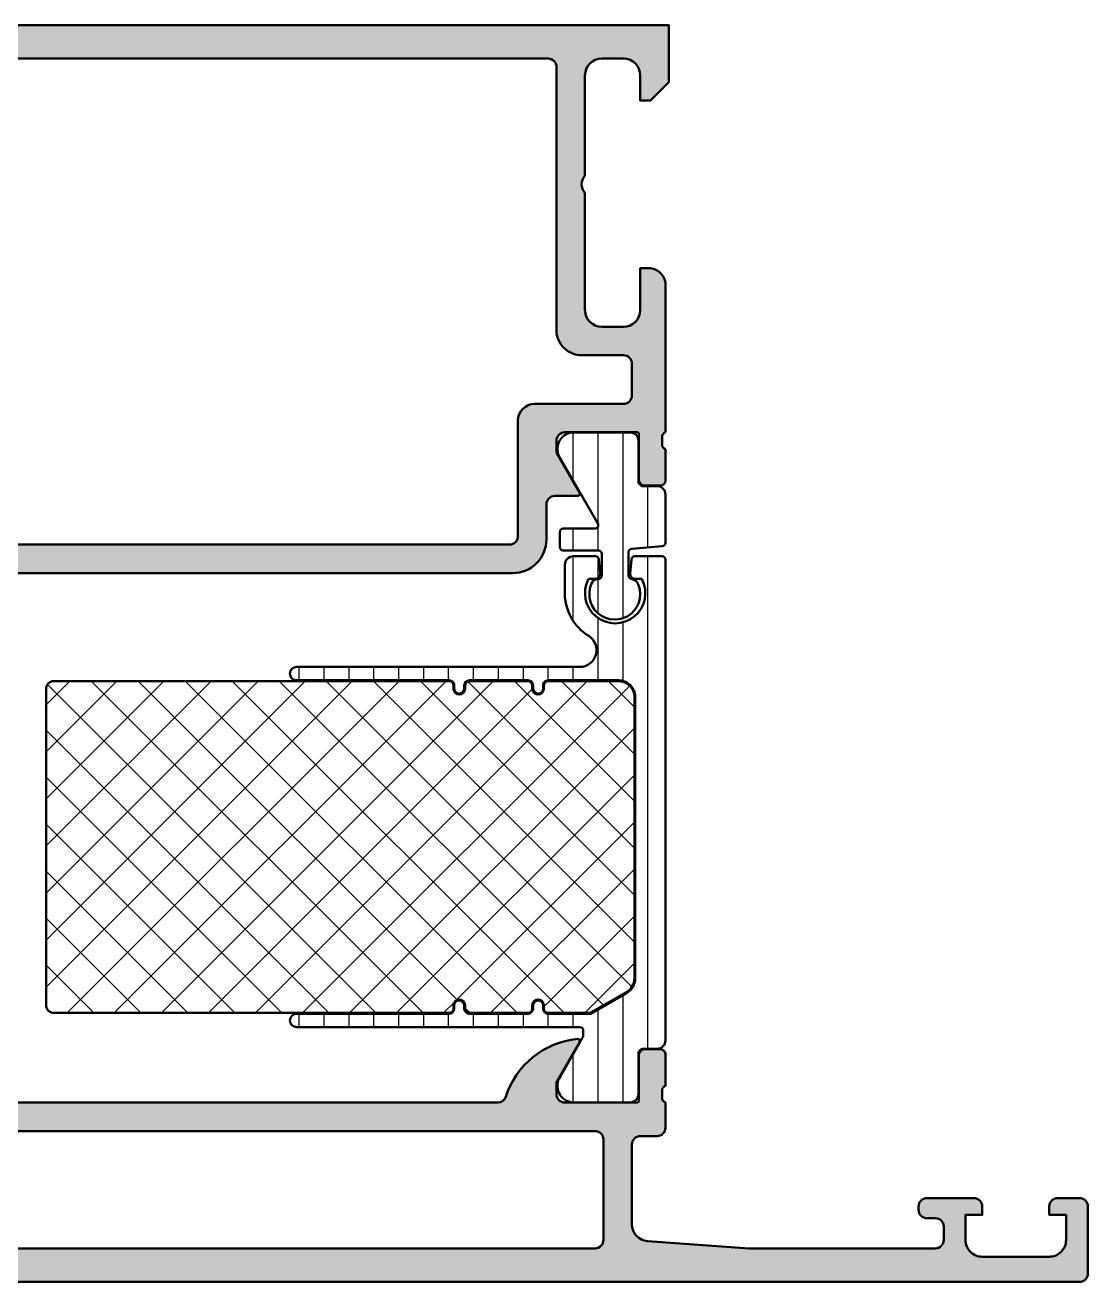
# Model space of a CAD drawing. Extents: x -20 to 105, y 0 to 75.
# Drawn here: x 41.6 to 105, y 0 to 75 of the extents above; entities that cross this region are included whole.
import ezdxf

# ---------------------------------------------------------------- set-up
doc = ezdxf.new("R2010")
doc.units = 0
for name, color, linetype, lineweight in [('0S-Alu contour', 7, 'Continuous', 50), ('0S-Alu hatch', 252, 'Continuous', 25), ('0S-Plastic contour', 254, 'Continuous', 50), ('0S-Plastic hatch', 253, 'Continuous', 25), ('0S-PT contour', 91, 'Continuous', 50), ('0S-PT hatch', 103, 'Continuous', 25)]:
    doc.layers.add(name, color=color, linetype=linetype, lineweight=lineweight)
pattern_1 = [(90, (0, 0), (-1.4859, 0), [])]

# ---------------------------------------------------------------- blocks, each defined once
blk = doc.blocks.new('398590__E08FA17A_EB27_4737_A554_CD0F3A597307_')
at = {"layer": '0S-Alu hatch'}
h = blk.add_hatch(color=256, dxfattribs=at)
edge = h.paths.add_edge_path()
edge.add_arc((-19.50001526125166, 74.50001525669363), 0.4999847435391914, 89.99825125873622, 180.0069943259561)
edge.add_line((-20.00000000106545, 74.49995422154775), (-20.00000000106546, 70.50000000001017))
edge.add_arc((-19.49996948348713, 70.50003051757793), 0.500030518509589, 180.0034968421549, 269.9965031559837)
edge.add_line((-19.50000000107046, 69.9999999999996), (-18.19999694931265, 69.99999999999949))
edge.add_arc((-18.19996642986713, 70.49996948335254), 0.4999694842845453, 269.996502515699, 360.0069945406403)
edge.add_line((-17.6999969493081, 70.50003051850902), (-17.69999694930764, 71.00000000000028))
edge.add_line((-17.69999694930764, 71.00000000000028), (-18.69999694930764, 70.99999999999994))
edge.add_line((-18.69999694930764, 70.99999999999994), (-18.69999694930764, 72.49999999999972))
edge.add_ellipse((-17.69993187421023, 72.4999349249023), major_axis=(-1.000065077214663, 0), ratio=1, start_angle=270.0037282858357, end_angle=359.99627171418564, ccw=False)
edge.add_line((-17.6999969493081, 73.49999999999972), (-13.6999969493081, 73.49999999999994))
edge.add_ellipse((-13.70001368720577, 72.49998326210182), major_axis=(-1.000016738038197, 0), ratio=1, start_angle=180.0009589945736, end_angle=269.9990410051572, ccw=False)
edge.add_line((-12.69999694930765, 72.49999999999478), (-12.69999694930765, 70.99999999999983))
edge.add_line((-12.69999694930765, 70.99999999999983), (-13.69999694930764, 70.99999999999983))
edge.add_line((-13.69999694930764, 70.99999999999983), (-13.69999694930764, 70.49999999999972))
edge.add_arc((-13.19998621935204, 70.5000107299551), 0.5000107300707344, 180.0012295357285, 269.9987704640449)
edge.add_line((-13.19999694930764, 69.9999999999995), (-11.89999389755029, 69.99999999999983))
edge.add_arc((-11.89998357743935, 70.49998967988935), 0.4999896799960234, 269.9988173779896, 360.0011826222799)
edge.add_line((-11.39999389754984, 70.49999999999994), (-11.3999938975496, 72.49999999999994))
edge.add_ellipse((-10.89998573559215, 72.4999918380426), major_axis=(-0.5000081620240695, 0), ratio=1, start_angle=270.00093527614877, end_angle=359.99906472380104, ccw=False)
edge.add_line((-10.89999389754949, 73.00000000000006), (-5.499984742281625, 72.99999999999972))
edge.add_ellipse((-5.499969482555565, 72.50003051501766), major_axis=(-0.4999694852149334, 0), ratio=1, start_angle=179.993005459464, end_angle=270.00174874252485, ccw=False)
edge.add_line((-5.000000001066148, 72.49996947986196), (-5.000000001065458, 65.69967314111994))
edge.add_arc((-4.499991839107892, 65.69968130307728), 0.5000081620241832, 180.0009352761989, 269.9990647238382)
edge.add_line((-4.500000001065345, 65.19967314111972), (-2.000000001065458, 65.1996883999089))
edge.add_line((-2.000000001065458, 65.1996883999089), (-2.000000001065686, 58.50017020381478))
edge.add_ellipse((-2.525024220936886, 58.00016275935326), major_axis=(-0.7250226727270667, 0), ratio=1, start_angle=136.3989482371471, end_angle=223.6019249855712, ccw=False)
edge.add_line((-1.999992380707436, 57.50016331663999), (-2.000000001088963, 50.69998678688762))
edge.add_ellipse((-2.078836447632017, 50.43246619489451), major_axis=(-0.2788950563274239, 0), ratio=1, start_angle=178.8354106259013, end_angle=253.58012358050502, ccw=False)
edge.add_line((-1.799999001088978, 50.42679778689613), (-1.799999001089005, 49.97320378689611))
edge.add_ellipse((-2.078867096732172, 49.96754312741902), major_axis=(-0.2789255417371489, 0), ratio=1, start_angle=106.42459455535769, end_angle=181.1628700728925, ccw=False)
edge.add_line((-2.000000001088992, 49.69999978689609), (-2.000000001088992, 47.81998878688765))
edge.add_arc((-1.70000000108898, 47.81998878688763), 0.3000000000000114, 180, 269.9999999999919)
edge.add_line((-1.700000001089023, 47.51998878688762), (-0.7200256820461988, 47.51998878688762))
edge.add_arc((-0.7200256820461988, 47.81998878688762), 0.2999999999999936, 270, 360)
edge.add_line((-0.4200256820462052, 47.81998878688762), (-0.4200256820462159, 50.57998678688759))
edge.add_ellipse((-0.3000217773123875, 50.57998516947876), major_axis=(-0.120003904744728, 0), ratio=1, start_angle=270.0018642877281, end_angle=359.99922776940633, ccw=False)
edge.add_line((-0.3000256819945264, 50.69998907415996), (3.99999999893464, 50.70000762939418))
edge.add_ellipse((4.000010319045406, 50.20001794950517), major_axis=(-0.4999896799955118, 0), ratio=1, start_angle=179.9988173777202, end_angle=270.0011826219914, ccw=False)
edge.add_line((4.499999998934413, 50.20000762939456), (4.499999998934413, 49.49999542236383))
edge.add_line((4.499999998934413, 49.49999542236383), (3.11175537002795, 47.09548492431594))
edge.add_arc((3.238705965573572, 47.0387945377989), 0.1390332824644475, 155.9366245845963, 266.6097434881473)
edge.add_line((3.230484007723603, 46.90000457763624), (4.599999998933981, 46.9000045776367))
edge.add_ellipse((4.599999998934379, 46.40000457763631), major_axis=(-0.5000000000003979, 0), ratio=1, start_angle=180, end_angle=270.0000000000456, ccw=False)
edge.add_line((5.099999998934777, 46.40000457763631), (5.099999998934208, 44.30290475058342))
edge.add_arc((7.099999998934009, 44.30290475058355), 1.999999999999801, 180, 270.000000000009)
edge.add_line((7.099999998934322, 42.30290475058375), (70.7000030506914, 42.30290475058398))
edge.add_arc((70.70000305069209, 44.30290475058376), 1.999999999999765, 269.9999999999804, 360)
edge.add_line((72.70000305069186, 44.30290475058376), (72.70000305069198, 46.40000457763716))
edge.add_ellipse((73.20000305069179, 46.40000457763688), major_axis=(-0.4999999999998153, 0), ratio=1, start_angle=269.99999999999187, end_angle=360, ccw=False)
edge.add_line((73.20000305069186, 46.9000045776367), (74.5695343006928, 46.90000457763647))
edge.add_arc((74.5612975315046, 47.0388035337413), 0.1390431392857905, 273.3961299496473, 384.0575019781036)
edge.add_line((74.68826293838742, 47.09548492431639), (73.30001830948162, 49.4999954223635))
edge.add_line((73.30001830948162, 49.4999954223635), (73.3000183094814, 50.20000762940487))
edge.add_ellipse((73.80000305278746, 50.20002288958064), major_axis=(-0.4999847435389382, 0), ratio=1, start_angle=-90.00699432653408, end_angle=0.0017487408159126971, ccw=False)
edge.add_line((73.80006408793838, 50.70000762939418), (78.10003101896798, 50.69998678682028))
edge.add_ellipse((78.10002711433445, 50.57998516953539), major_axis=(-0.1200016173484096, 0), ratio=1, start_angle=180.0007722187945, end_angle=269.99813569994456, ccw=False)
edge.add_line((78.22002873167196, 50.57998678688847), (78.22002873167193, 47.81998878688761))
edge.add_arc((78.52002873167193, 47.81998878688762), 0.2999999999999932, 180, 270)
edge.add_line((78.52002873167193, 47.51998878688763), (79.50000305071475, 47.51998878688762))
edge.add_arc((79.50000305071472, 47.81998878688763), 0.3000000000000043, 270.0000000000054, 360)
edge.add_line((79.80000305071474, 47.81998878688763), (79.80000305071472, 49.69999978689609))
edge.add_ellipse((79.87887014635791, 49.96754312741904), major_axis=(-0.2789255417371639, 0), ratio=1, start_angle=-1.1628700728890067, end_angle=73.57540544464138, ccw=False)
edge.add_line((79.60000205071474, 49.97320378689611), (79.6000020507147, 50.42679778689613))
edge.add_ellipse((79.87883949722595, 50.43246619489386), major_axis=(-0.2788950562956273, 0), ratio=1, start_angle=-73.58012358050132, end_angle=1.1645893740972042, ccw=False)
edge.add_line((79.80000305069188, 50.69998678685646), (79.8000030506928, 59.50001525878866))
edge.add_arc((78.80000305057594, 59.50001525878845), 1.000000000116856, 0, 90.0008742648268)
edge.add_line((78.79998779177618, 60.50001525878889), (78.30000305069233, 60.50001525878844))
edge.add_line((78.30000305069233, 60.50001525878844), (78.30000305069233, 58.00001525878911))
edge.add_ellipse((77.29991565321897, 58.00010265625184), major_axis=(-1.000087401292189, 0), ratio=1, start_angle=90.0050138983188, end_angle=179.994992931788, ccw=False)
edge.add_line((77.30000316990127, 57.0000152587889), (75.99995434177674, 57.00001525878923))
edge.add_ellipse((76.00001313950527, 58.00007405651787), major_axis=(-1.000058799457126, 0), ratio=1, start_angle=0.0033686639744132663, end_angle=89.99663133638398, ccw=False)
edge.add_line((74.99995434177661, 58.00001525878685), (74.99995434177686, 65.0000152604502))
edge.add_ellipse((75.52492478252559, 65.49998366327699), major_axis=(-0.7249568038753024, 0), ratio=1, start_angle=-43.607853787457486, end_angle=43.60262178277708, ccw=False)
edge.add_line((74.9999999989343, 66.00000000206676), (74.99999999893453, 71.99999999999972))
edge.add_ellipse((76.00005492634745, 71.99994507258668), major_axis=(-1.000054928921345, 0), ratio=1, start_angle=270.003146936051, end_angle=359.9968530639975, ccw=False)
edge.add_line((75.9999999989351, 72.9999999999996), (77.30000305069257, 72.99999999999994))
edge.add_ellipse((77.29997722268484, 71.99997417199245), major_axis=(-1.000025828341028, 0), ratio=1, start_angle=180.0014797973691, end_angle=269.99852020238484, ccw=False)
edge.add_line((78.30000305069233, 71.99999999999588), (78.30000305069233, 70.49999999999972))
edge.add_line((78.30000305069233, 70.49999999999972), (78.89999389541867, 70.50000000000006))
edge.add_line((78.89999389541867, 70.50000000000006), (79.9999999989343, 71.60000610351534))
edge.add_line((79.9999999989343, 71.60000610351534), (79.99999999893475, 75.00000000000006))
edge.add_line((79.99999999893475, 75.00000000000006), (-19.5000000010709, 74.99999999999994))
edge = h.paths.add_edge_path()
edge.add_ellipse((-2.799996948841638, 72.5000030512919), major_axis=(-0.4999847419092231, 0), ratio=1, start_angle=-89.99825141757049, end_angle=0.0017485271769146493, ccw=False)
edge.add_line((-2.800012207636299, 72.99998779296828), (72.79995434177215, 72.99998779296862))
edge.add_ellipse((72.79998486121843, 72.50001830961645), major_axis=(-0.4999694842836674, 0), ratio=1, start_angle=179.9930054594119, end_angle=270.00349748438896, ccw=False)
edge.add_line((73.29995434177658, 72.49995727446031), (73.29995434177658, 56.80001068115178))
edge.add_arc((74.79995434177641, 56.80001068115178), 1.49999999999983, 180, 270.0000000000021)
edge.add_line((74.79995434177647, 55.30001068115194), (77.30000305069211, 55.30001068115206))
edge.add_ellipse((77.30000305069231, 54.80001068115225), major_axis=(-0.4999999999998082, 0), ratio=1, start_angle=180, end_angle=270.0000000000228, ccw=False)
edge.add_line((77.80000305069211, 54.80001068115228), (77.80000305069234, 52.90001068115222))
edge.add_ellipse((77.30000305069277, 52.90001068115222), major_axis=(-0.4999999999995737, 0), ratio=1, start_angle=89.99999999996419, end_angle=180, ccw=False)
edge.add_line((77.30000305069245, 52.40001068115265), (72.00001830948474, 52.40001068115231))
edge.add_arc((72.00001830948472, 51.40001068115239), 0.9999999999999147, 89.99999999999837, 179.9998349564778)
edge.add_line((71.00001830948895, 51.40001356172541), (71.00000305069182, 44.50287423300467))
edge.add_ellipse((70.49999231961976, 44.50291548324213), major_axis=(-0.5000107327735943, 0), ratio=1, start_angle=90.00122966388119, end_angle=179.9952731724382, ccw=False)
edge.add_line((70.50000305069182, 44.00290475058369), (7.299999998934481, 44.00290475058347))
edge.add_ellipse((7.300010730007471, 44.50291548324307), major_axis=(-0.5000107327747607, 0), ratio=1, start_angle=0.004726827407694145, end_angle=89.99877033601138, ccw=False)
edge.add_line((6.799999998934254, 44.50287423300659), (6.799984740153718, 51.4000106811509))
edge.add_arc((5.799986787309535, 51.40001272830812), 0.999997952846278, 359.9998827062908, 450.0001172940648)
edge.add_line((5.799984740146101, 52.40001068115231), (0.2000032597308206, 52.40001068115208))
edge.add_ellipse((0.2000032597305363, 52.90001068115237), major_axis=(-0.5000000000002843, 0), ratio=1, start_angle=0, end_angle=90.00000000003263, ccw=False)
edge.add_line((-0.2999967402697479, 52.9000106811522), (-0.2999967402698615, 54.20015538529475))
edge.add_line((-0.2999967402698615, 54.20015538529475), (0.5000076192927878, 55.00015974485751))
edge.add_line((0.5000076192927878, 55.00015974485751), (0.5000076192926742, 61.00016574321995))
edge.add_line((0.5000076192926742, 61.00016574321995), (-0.2999967402699752, 61.80017010278248))
edge.add_line((-0.2999967402699752, 61.80017010278248), (-0.2999818995431128, 65.89967640191001))
edge.add_arc((-1.29997005511278, 65.89967277858001), 0.9999881555762318, 0.0002076039762187, 90.00066666754309)
edge.add_line((-1.299981690518606, 66.89966093408854), (-2.799981690517924, 66.89966093408867))
edge.add_ellipse((-2.799992010628656, 67.39965061408492), major_axis=(-0.499989680102754, 0), ratio=1, start_angle=-0.0011826219716795094, end_angle=90.00118262198731, ccw=False)
edge.add_line((-3.299981690624903, 67.39966093419531), (-3.299981690518038, 72.4999877929794))
at = {"layer": '0S-Alu contour', "color": 7}
for points in [[(78.30000305069233, 71.99999999999588), (78.30000305069233, 70.49999999999972), (78.89999389541867, 70.50000000000006), (79.9999999989343, 71.60000610351534), (79.99999999893475, 75.00000000000006), (-19.5000000010709, 74.99999999999994)], [(-2.800012207636299, 72.99998779296828), (72.79995434177215, 72.99998779296862)], [(75.9999999989351, 72.9999999999996), (77.30000305069257, 72.99999999999994)], [(73.29995434177658, 72.49995727446031), (73.29995434177658, 56.80001068115178)], [(74.9999999989343, 66.00000000206676), (74.99999999893453, 71.99999999999972)], [(74.99995434177661, 58.00001525878685), (74.99995434177686, 65.0000152604502)], [(78.79998779177618, 60.50001525878889), (78.30000305069233, 60.50001525878844), (78.30000305069233, 58.00001525878911)], [(79.80000305069188, 50.69998678685646), (79.8000030506928, 59.50001525878866)], [(77.30000316990127, 57.0000152587889), (75.99995434177674, 57.00001525878923)], [(74.79995434177647, 55.30001068115194), (77.30000305069211, 55.30001068115206)], [(77.80000305069211, 54.80001068115228), (77.80000305069234, 52.90001068115222)], [(77.30000305069245, 52.40001068115265), (72.00001830948474, 52.40001068115231)], [(71.00001830948895, 51.40001356172541), (71.00000305069182, 44.50287423300467)], [(73.80006408793838, 50.70000762939418), (78.10003101896798, 50.69998678682028)], [(78.22002873167196, 50.57998678688847), (78.22002873167193, 47.81998878688761)], [(79.60000205071474, 49.97320378689611), (79.6000020507147, 50.42679778689613)], [(74.68826293838742, 47.09548492431639), (73.30001830948162, 49.4999954223635), (73.3000183094814, 50.20000762940487)], [(79.80000305071474, 47.81998878688763), (79.80000305071472, 49.69999978689609)], [(78.52002873167193, 47.51998878688763), (79.50000305071475, 47.51998878688762)], [(73.20000305069186, 46.9000045776367), (74.5695343006928, 46.90000457763647)], [(72.70000305069186, 44.30290475058376), (72.70000305069198, 46.40000457763716)], [(70.50000305069182, 44.00290475058369), (7.299999998934481, 44.00290475058347)], [(7.099999998934322, 42.30290475058375), (70.7000030506914, 42.30290475058398)]]:
    blk.add_lwpolyline(points, dxfattribs=at)
at = {"layer": '0S-Alu contour', "color": 7, "extrusion": (0, 0, -1)}
for centre, radius, start, end in [((-72.79998486121843, 72.50001830961645), 0.4999694842836674, 89.99650251561106, 180.0069945405882), ((-76.00005492634745, 71.99994507258668), 1.000054928921345, 0.0031469360025308, 89.996853063949), ((-77.29997722268484, 71.99997417199245), 1.000025828341028, 90.00147979761515, 179.9985202026309), ((-75.52492478252559, 65.49998366327699), 0.7249568038753024, 316.3973782172229, 43.60785378745752), ((-76.00001313950527, 58.00007405651787), 1.000058799457126, 270.003368663616, 359.9966313360256), ((-77.29991565321897, 58.00010265625184), 1.000087401292189, 180.0050070682121, 269.9949861016812), ((-77.30000305069231, 54.80001068115225), 0.4999999999998082, 89.9999999999772, 180), ((-77.30000305069277, 52.90001068115222), 0.4999999999995737, 180, 270.0000000000358), ((-73.80000305278746, 50.20002288958064), 0.4999847435389382, 359.9982512591841, 90.00699432653413), ((-78.10002711433445, 50.57998516953539), 0.1200016173484096, 90.00186430005542, 179.9992277812055), ((-79.87883949722595, 50.43246619489386), 0.2788950562956273, 358.8354106259028, 73.58012358050127), ((-79.87887014635791, 49.96754312741904), 0.2789255417371639, 286.4245945553586, 1.162870072889045), ((-73.20000305069179, 46.40000457763688), 0.4999999999998153, 0, 90.00000000000813), ((-70.49999231961976, 44.50291548324213), 0.5000107327735943, 180.0047268275618, 269.9987703361188)]:
    blk.add_arc(centre, radius, start, end, dxfattribs=at)
at = {"layer": '0S-Alu contour', "color": 7}
for centre, radius, start, end in [((78.80000305057594, 59.50001525878845), 1.000000000116856, 0, 90.0008742648268), ((74.79995434177641, 56.80001068115178), 1.49999999999983, 180, 270.0000000000021), ((72.00001830948472, 51.40001068115239), 0.9999999999999147, 89.99999999999837, 179.9998349564778), ((78.52002873167193, 47.81998878688762), 0.2999999999999932, 180, 270), ((79.50000305071472, 47.81998878688763), 0.3000000000000043, 270.0000000000054, 0), ((74.5612975315046, 47.0388035337413), 0.1390431392857905, 273.3961299496473, 24.05750197810355), ((70.70000305069209, 44.30290475058376), 1.999999999999765, 269.9999999999804, 0)]:
    blk.add_arc(centre, radius, start, end, dxfattribs=at)
blk = doc.blocks.new('284687__9B18FA33_4648_499A_988A_AECE65CB3B55___9B7F3A89_FD53_4711_BC1B_ECF277302036_')
at = {"layer": '0S-Plastic hatch'}
h = blk.add_hatch(dxfattribs=at)
h.set_pattern_fill('ANSI31', color=256, scale=0.4680000000000001, angle=45, style=0)
h.set_pattern_definition(pattern_1)
edge = h.paths.add_edge_path()
edge.add_line((79.80000610247414, 46.99000289568645), (79.80000610247414, 44.1074972499345))
edge.add_ellipse((79.59960209122613, 44.10788902367875), major_axis=(-0.2004043941907454, 0), ratio=1, start_angle=90.11637972491332, end_angle=179.8879914961055, ccw=False)
edge.add_line((79.60000915423196, 43.90748504290324), (77.80000610247414, 43.74998382220012))
edge.add_arc((77.80041035991982, 43.54958264677072), 0.2004015831713134, 90.11557923254156, 179.8887919884801)
edge.add_line((77.60000915423194, 43.54997161516886), (77.60000915423196, 42.14997581133586))
edge.add_arc((77.8004131444276, 42.15036757941031), 0.2004043731273281, 180.1120068946615, 269.8858075365129)
edge.add_line((77.80001373186867, 41.94996360430461), (78.0807724707513, 41.82639386829053))
edge.add_ellipse((76.7784116491861, 41.0439904660163), major_axis=(-1.519308656408655, 0), ratio=1, start_angle=-33.26853219022968, end_angle=210.9956707675671, ccw=False)
edge.add_line((75.5081043604149, 41.87742803748347), (75.80000610247414, 41.94996360430461))
edge.add_arc((75.79960951063875, 42.15036475879438), 0.2004015469149797, 270.1133876137157, 359.8887979551078)
edge.add_line((76.00001068011086, 42.14997581133586), (76.00001068011086, 43.44999602923137))
edge.add_arc((75.79964851543329, 43.44961552555843), 0.2003625259806087, 0.108809107625659, 89.89556244691268)
edge.add_line((75.80001373186867, 43.64997771868448), (73.70001525774757, 43.64997771868449))
edge.add_ellipse((73.70041184958295, 43.85037887317423), major_axis=(-0.2004015469149486, 0), ratio=1, start_angle=0.1112020448888984, end_angle=89.88661238628828, ccw=False)
edge.add_line((73.50001068011086, 43.84998992571573), (73.50001068011086, 44.74998382220012))
edge.add_ellipse((73.70043280370525, 44.74957392141861), major_axis=(-0.2004225427558907, 0), ratio=1, start_angle=270.1193660059609, end_angle=359.88281956286204, ccw=False)
edge.add_line((73.70001525774758, 44.94999602923137), (75.5875804006298, 44.94999602923137))
edge.add_arc((75.5875804006298, 45.14999602923137), 0.2000000000000011, 270, 389.8798401838295)
edge.add_line((75.7609948187814, 45.24963256659163), (73.51452460437469, 49.15954689568645))
edge.add_ellipse((74.35577725336603, 49.7001818209636), major_axis=(-0.9999960709244738, 0), ratio=1, start_angle=-81.8183919481001, end_angle=32.727016099840796, ccw=False)
edge.add_line((74.21346660437467, 50.68999989568645), (77.69000810247442, 50.69000000127232))
edge.add_ellipse((77.69001074209952, 50.19000402383372), major_axis=(-0.4999959774455691, 0), ratio=1, start_angle=179.9996975182268, end_angle=270.0003024811883, ccw=False)
edge.add_line((78.19000671953812, 50.19000138420351), (78.18967477488022, 47.79004449509949))
edge.add_arc((78.48967477201066, 47.79000300127231), 0.2999999999999989, 179.9920752627072, 269.9999925343822)
edge.add_line((78.48967473292078, 47.49000300127231), (79.30000616762395, 47.49000289568644))
edge.add_ellipse((79.30000610247416, 46.99000289568647), major_axis=(-0.499999999999983, 0), ratio=1, start_angle=180, end_angle=269.99999253438386, ccw=False)
at = {"layer": '0S-Plastic contour', "color": 7}
for points in [[(74.21346660437467, 50.68999989568645), (77.69000810247442, 50.69000000127232)], [(78.19000671953812, 50.19000138420351), (78.18967477488022, 47.79004449509949)], [(75.7609948187814, 45.24963256659163), (73.51452460437469, 49.15954689568645)], [(78.48967473292078, 47.49000300127231), (79.30000616762395, 47.49000289568644)], [(79.80000610247414, 46.99000289568645), (79.80000610247414, 44.1074972499345)], [(73.50001068011086, 43.84998992571573), (73.50001068011086, 44.74998382220012)], [(73.70001525774758, 44.94999602923137), (75.5875804006298, 44.94999602923137)], [(75.80001373186867, 43.64997771868448), (73.70001525774757, 43.64997771868449)], [(77.60000915423194, 43.54997161516886), (77.60000915423196, 42.14997581133586)], [(79.60000915423196, 43.90748504290324), (77.80000610247414, 43.74998382220012)], [(76.00001068011086, 42.14997581133586), (76.00001068011086, 43.44999602923137)], [(75.5081043604149, 41.87742803748347), (75.80000610247414, 41.94996360430461)], [(77.80001373186867, 41.94996360430461), (78.0807724707513, 41.82639386829053)]]:
    blk.add_lwpolyline(points, dxfattribs=at)
at = {"layer": '0S-Plastic contour', "color": 7, "extrusion": (0, 0, -1)}
for centre, radius, start, end in [((-74.35577725336603, 49.7001818209636), 0.9999960709244738, 327.2729839001592, 81.81839194810016), ((-77.69001074209952, 50.19000402383372), 0.4999959774455691, 89.99969751881169, 180.0003024817733), ((-79.30000610247416, 46.99000289568647), 0.499999999999983, 90.00000746561616, 180), ((-73.70043280370525, 44.74957392141861), 0.2004225427558907, 0.1171804371379405, 89.88063399403912), ((-73.70041184958295, 43.85037887317423), 0.2004015469149486, 270.1133876137118, 359.8887979551111), ((-79.59960209122613, 44.10788902367875), 0.2004043941907454, 180.1120085038947, 269.8836202750867), ((-76.7784116491861, 41.0439904660163), 1.519308656408655, 149.0043292324329, 33.26853219022977)]:
    blk.add_arc(centre, radius, start, end, dxfattribs=at)
at = {"layer": '0S-Plastic contour', "color": 7}
for centre, radius, start, end in [((78.48967477201066, 47.79000300127231), 0.2999999999999989, 179.9920752627072, 269.9999925343822), ((75.5875804006298, 45.14999602923137), 0.2000000000000011, 270, 29.87984018382946), ((75.79964851543329, 43.44961552555843), 0.2003625259806087, 0.108809107625659, 89.89556244691268), ((77.80041035991982, 43.54958264677072), 0.2004015831713134, 90.11557923254156, 179.8887919884801), ((75.79960951063875, 42.15036475879438), 0.2004015469149797, 270.1133876137157, 359.8887979551078), ((77.8004131444276, 42.15036757941031), 0.2004043731273281, 180.1120068946615, 269.8858075365129)]:
    blk.add_arc(centre, radius, start, end, dxfattribs=at)
blk = doc.blocks.new('284687__8BF110FD_8080_49D5_A51E_AEBF9CF5F33C___E4F3A5A4_AE94_4CBE_8E2A_9A53B1AFF77E_')
at = {"layer": '0S-Plastic hatch'}
h = blk.add_hatch(dxfattribs=at)
h.set_pattern_fill('ANSI31', color=256, scale=0.4680000000000001, angle=45, style=0)
h.set_pattern_definition(pattern_1)
edge = h.paths.add_edge_path()
edge.add_line((79.80000305071475, 43.09995569775606), (79.80000305071475, 14.40999405511232))
edge.add_ellipse((79.30000610247453, 14.40999405511234), major_axis=(-0.4999969482402235, 0), ratio=1, start_angle=90.00000746561938, end_angle=180, ccw=False)
edge.add_line((79.30000616762395, 13.90999710687212), (78.48967473292078, 13.90999700128626))
edge.add_arc((78.48967477201066, 13.60999700128626), 0.2999999999999987, 90.00000746561778, 180.0079247372927)
edge.add_line((78.18967477488022, 13.60995550745896), (78.19000671953812, 11.20999861834995))
edge.add_ellipse((77.6900107420995, 11.20999597872485), major_axis=(-0.4999959774455833, 0), ratio=1, start_angle=89.99969751881332, end_angle=180.0003024817733, ccw=False)
edge.add_line((77.69000810247442, 10.71000000128624), (74.21346660437467, 10.71000010687211))
edge.add_ellipse((74.35577725336604, 11.69981818159497), major_axis=(-0.9999960709244851, 0), ratio=1, start_angle=-32.7270160998404, end_angle=81.81839194809942, ccw=False)
edge.add_line((73.51452460437469, 12.24045310687213), (74.83353299257652, 14.53614782125258))
edge.add_arc((74.39999694719754, 14.78523916465321), 0.4999999999999901, 330.1201598161731, 360)
edge.add_line((74.89999694719752, 14.78523916465321), (74.89999694719752, 14.99996490627489))
edge.add_arc((74.69999694719752, 14.99996490627491), 0.2000000000000082, 0, 89.99999999999594)
edge.add_line((74.69999694719753, 15.19996490627492), (57.79999389543981, 15.19996490627495))
edge.add_ellipse((57.79999389543981, 15.59995880275931), major_axis=(-0.3999938964843608, 0), ratio=1, start_angle=-90.00000000000102, end_angle=89.99999999999898, ccw=False)
edge.add_line((57.79999389543981, 15.99995269924367), (66.90001220598676, 15.99995241138312))
edge.add_arc((66.90001220598663, 16.29995241138309), 0.299999999999967, 270.0000000000244, 360)
edge.add_line((67.2000122059866, 16.29995241138309), (67.2000122059866, 16.49995241138308))
edge.add_ellipse((67.50000762834988, 16.49995241138296), major_axis=(-0.2999954223632812, 0), ratio=1, start_angle=180, end_angle=360, ccw=False)
edge.add_line((67.80000305071316, 16.49995241138296), (67.80000305071316, 16.29995241138317))
edge.add_arc((68.10000305071334, 16.29995241138311), 0.3000000000001814, 180, 269.9999999999891)
edge.add_line((68.10000305071328, 15.99995241138293), (71.60001220598674, 15.99995269924378))
edge.add_arc((71.6000122059866, 16.29995269924371), 0.2999999999999257, 270.0000000000271, 360)
edge.add_line((71.90001220598651, 16.29995269924371), (71.90001220598651, 16.49995269924371))
edge.add_ellipse((72.20000762834981, 16.49995269924359), major_axis=(-0.2999954223632812, 0), ratio=1, start_angle=180, end_angle=360, ccw=False)
edge.add_line((72.50000305071309, 16.49995269924359), (72.50000305071309, 16.29995269924379))
edge.add_arc((72.80000305071327, 16.29995269924374), 0.3000000000001828, 180, 269.9999999999891)
edge.add_line((72.80000305071322, 15.99995269924356), (75.32622070208033, 15.99995269924366))
edge.add_line((75.32622070208033, 15.99995269924366), (77.49992370500992, 17.25468444683833))
edge.add_arc((76.99991742929134, 18.12079276037376), 1.000074940458543, 299.9979363638922, 359.9988858898354)
edge.add_line((77.99999236956081, 18.12077331402596), (78.00000497961578, 34.89997603217459))
edge.add_arc((77.00000497961639, 34.89997711330631), 0.9999999999999788, 359.9999380557947, 449.9999999999959)
edge.add_line((77.00000497961646, 35.89997711330628), (72.80000305071323, 35.89997711330605))
edge.add_arc((72.80000305071316, 35.59997711330604), 0.3000000000000141, 89.99999999998644, 180)
edge.add_line((72.50000305071315, 35.59997711330604), (72.50000305071315, 35.39997711330618))
edge.add_ellipse((72.20000762834987, 35.39997711330617), major_axis=(-0.2999954223632812, 0), ratio=1, start_angle=0, end_angle=180, ccw=False)
edge.add_line((71.90001220598658, 35.39997711330617), (71.90001220598658, 35.59997711330619))
edge.add_arc((71.60001220598657, 35.5999771133062), 0.3000000000000034, 0, 90)
edge.add_line((71.60001220598657, 35.8999771133062), (68.10000305071321, 35.89997711330618))
edge.add_arc((68.10000305071321, 35.59997711330618), 0.3000000000000011, 90, 180)
edge.add_line((67.80000305071322, 35.59997711330618), (67.80000305071322, 35.39997682544554))
edge.add_ellipse((67.50000762834993, 35.39997682544554), major_axis=(-0.2999954223632812, 0), ratio=1, start_angle=0, end_angle=180, ccw=False)
edge.add_line((67.20001220598665, 35.39997682544554), (67.20001220598665, 35.5999771133062))
edge.add_arc((66.90001220598666, 35.59997711330618), 0.2999999999999992, 0, 90.00000000000273)
edge.add_line((66.90001220598664, 35.89997711330618), (57.79999389543981, 35.89997711330609))
edge.add_ellipse((57.79999389543981, 36.2999710097905), major_axis=(-0.3999938964844105, 0), ratio=1, start_angle=-90, end_angle=90, ccw=False)
edge.add_line((57.79999389543981, 36.69996490627492), (74.69281605277679, 36.69996490627492))
edge.add_arc((74.69281605277675, 37.69996490627489), 0.9999999999999628, 270.0000000000025, 418.21166935639)
edge.add_ellipse((76.79994680492356, 41.09996490529824), major_axis=(-3.000000000000242, 0), ratio=1, start_angle=-0.003997086741776457, end_angle=58.211669356386494, ccw=False)
edge.add_line((73.7999468122235, 41.10017419227045), (73.80000610247085, 42.79995269924358))
edge.add_ellipse((74.30000610247104, 42.79995269924355), major_axis=(-0.5000000000002132, 0), ratio=1, start_angle=269.99999999999676, end_angle=360, ccw=False)
edge.add_line((74.30000610247109, 43.29995269924376), (75.6260214739555, 43.2999526992437))
edge.add_ellipse((75.6260214739555, 43.09995269924377), major_axis=(-0.1999999999999247, 0), ratio=1, start_angle=185.0001565526432, end_angle=269.9999999999959, ccw=False)
edge.add_line((75.82526036594489, 43.11738439218555), (75.89886444045841, 42.27611244568772))
edge.add_ellipse((75.60000610247417, 42.24996490627506), major_axis=(-0.3000000000000673, 0), ratio=1, start_angle=89.99999999999733, end_angle=185.0001565526372, ccw=False)
edge.add_line((75.60000610247415, 41.94996490627499), (75.21328364018434, 41.94996490627492))
edge.add_arc((76.79994680492332, 41.09996490529824), 1.799999999999962, 151.8213572242008, 388.1786427757992)
edge.add_line((78.3866099696623, 41.94996490627492), (78.00000610247407, 41.94996490627503))
edge.add_ellipse((78.00000610247403, 42.24996490627507), major_axis=(-0.3000000000000398, 0), ratio=1, start_angle=-5.000156552640419, end_angle=90.00000000000807, ccw=False)
edge.add_line((77.7011477644898, 42.27611244568775), (77.77475183900329, 43.11738439218546))
edge.add_ellipse((77.97399073099287, 43.09995269924358), major_axis=(-0.20000000000014, 0), ratio=1, start_angle=270, end_angle=354.9998434473318, ccw=False)
edge.add_line((77.97399073099287, 43.29995269924372), (79.60000610247404, 43.29995269924372))
edge.add_ellipse((79.60000610247407, 43.09995575100302), major_axis=(-0.1999969482406953, 0), ratio=1, start_angle=180.0000152488849, end_angle=270.00000000000813, ccw=False)
at = {"layer": '0S-Plastic contour', "color": 7}
for points in [[(73.7999468122235, 41.10017419227045), (73.80000610247085, 42.79995269924358)], [(74.30000610247109, 43.29995269924376), (75.6260214739555, 43.2999526992437)], [(75.82526036594489, 43.11738439218555), (75.89886444045841, 42.27611244568772)], [(77.7011477644898, 42.27611244568775), (77.77475183900329, 43.11738439218546)], [(77.97399073099287, 43.29995269924372), (79.60000610247404, 43.29995269924372)], [(79.80000305071475, 43.09995569775606), (79.80000305071475, 14.40999405511232)], [(75.60000610247415, 41.94996490627499), (75.21328364018434, 41.94996490627492)], [(78.3866099696623, 41.94996490627492), (78.00000610247407, 41.94996490627503)], [(57.79999389543981, 36.69996490627492), (74.69281605277679, 36.69996490627492)], [(66.90001220598664, 35.89997711330618), (57.79999389543981, 35.89997711330609)], [(67.20001220598665, 35.39997682544554), (67.20001220598665, 35.5999771133062)], [(67.80000305071322, 35.59997711330618), (67.80000305071322, 35.39997682544554)], [(71.60001220598657, 35.8999771133062), (68.10000305071321, 35.89997711330618)], [(71.90001220598658, 35.39997711330617), (71.90001220598658, 35.59997711330619)], [(72.50000305071315, 35.59997711330604), (72.50000305071315, 35.39997711330618)], [(77.00000497961646, 35.89997711330628), (72.80000305071323, 35.89997711330605)], [(77.99999236956081, 18.12077331402596), (78.00000497961578, 34.89997603217459)], [(72.80000305071322, 15.99995269924356), (75.32622070208033, 15.99995269924366), (77.49992370500992, 17.25468444683833)], [(57.79999389543981, 15.99995269924367), (66.90001220598676, 15.99995241138312)], [(67.2000122059866, 16.29995241138309), (67.2000122059866, 16.49995241138308)], [(67.80000305071316, 16.49995241138296), (67.80000305071316, 16.29995241138317)], [(68.10000305071328, 15.99995241138293), (71.60001220598674, 15.99995269924378)], [(71.90001220598651, 16.29995269924371), (71.90001220598651, 16.49995269924371)], [(72.50000305071309, 16.49995269924359), (72.50000305071309, 16.29995269924379)], [(74.69999694719753, 15.19996490627492), (57.79999389543981, 15.19996490627495)], [(73.51452460437469, 12.24045310687213), (74.83353299257652, 14.53614782125258)], [(74.89999694719752, 14.78523916465321), (74.89999694719752, 14.99996490627489)], [(78.18967477488022, 13.60995550745896), (78.19000671953812, 11.20999861834995)], [(79.30000616762395, 13.90999710687212), (78.48967473292078, 13.90999700128626)], [(77.69000810247442, 10.71000000128624), (74.21346660437467, 10.71000010687211)]]:
    blk.add_lwpolyline(points, dxfattribs=at)
at = {"layer": '0S-Plastic contour', "color": 7, "extrusion": (0, 0, -1)}
for centre, radius, start, end in [((-74.30000610247104, 42.79995269924355), 0.5000000000002132, 0, 90.00000000000325), ((-75.6260214739555, 43.09995269924377), 0.1999999999999247, 90.00000000000406, 174.9998434473568), ((-77.97399073099287, 43.09995269924358), 0.20000000000014, 5.00015655266822, 90), ((-79.60000610247407, 43.09995575100302), 0.1999969482406953, 89.99999999999186, 179.9999847511151), ((-75.60000610247417, 42.24996490627506), 0.3000000000000673, 174.9998434473628, 270.0000000000027), ((-78.00000610247403, 42.24996490627507), 0.3000000000000398, 269.9999999999919, 5.000156552640413), ((-76.79994680492356, 41.09996490529824), 3.000000000000242, 301.7883306436135, 0.0039970867418171), ((-57.79999389543981, 36.2999710097905), 0.3999938964844105, 270, 90), ((-67.50000762834993, 35.39997682544554), 0.2999954223632812, 180, 0), ((-72.20000762834987, 35.39997711330617), 0.2999954223632812, 180, 0), ((-67.50000762834988, 16.49995241138296), 0.2999954223632812, 0, 180), ((-72.20000762834981, 16.49995269924359), 0.2999954223632812, 0, 180), ((-57.79999389543981, 15.59995880275931), 0.3999938964843608, 270.000000000001, 90.00000000000102), ((-79.30000610247453, 14.40999405511234), 0.4999969482402236, 180, 269.9999925343806), ((-74.35577725336604, 11.69981818159497), 0.9999960709244851, 278.1816080519006, 32.72701609984044), ((-77.6900107420995, 11.20999597872485), 0.4999959774455833, 179.9996975182267, 270.0003024811867)]:
    blk.add_arc(centre, radius, start, end, dxfattribs=at)
at = {"layer": '0S-Plastic contour', "color": 7}
for centre, radius, start, end in [((76.79994680492332, 41.09996490529824), 1.799999999999962, 151.8213572242008, 28.1786427757992), ((74.69281605277675, 37.69996490627489), 0.9999999999999628, 270.0000000000025, 58.21166935638999), ((66.90001220598666, 35.59997711330618), 0.2999999999999992, 0, 90.00000000000273), ((68.10000305071321, 35.59997711330618), 0.3000000000000011, 90, 180), ((71.60001220598657, 35.5999771133062), 0.3000000000000034, 0, 90), ((72.80000305071316, 35.59997711330604), 0.3000000000000141, 89.99999999998644, 180), ((77.00000497961639, 34.89997711330631), 0.9999999999999788, 359.9999380557947, 89.99999999999594), ((76.99991742929134, 18.12079276037376), 1.000074940458543, 299.9979363638922, 359.9988858898354), ((66.90001220598663, 16.29995241138309), 0.299999999999967, 270.0000000000244, 0), ((68.10000305071334, 16.29995241138311), 0.3000000000001814, 180, 269.9999999999891), ((71.6000122059866, 16.29995269924371), 0.2999999999999257, 270.0000000000271, 0), ((72.80000305071327, 16.29995269924374), 0.3000000000001828, 180, 269.9999999999891), ((74.69999694719752, 14.99996490627491), 0.2000000000000082, 0, 89.99999999999594), ((74.39999694719754, 14.78523916465321), 0.4999999999999901, 330.1201598161731, 0), ((78.48967477201066, 13.60999700128626), 0.2999999999999987, 90.00000746561778, 180.0079247372927)]:
    blk.add_arc(centre, radius, start, end, dxfattribs=at)
blk = doc.blocks.new('381970__8E2A7A31_BD53_4DC2_9F58_9B4A3A6596E4_')
at = {"layer": '0S-PT hatch'}
h = blk.add_hatch(dxfattribs=at)
h.set_pattern_fill('ANSI37', color=256, scale=0.625, angle=90, style=0)
h.set_pattern_definition([(135, (0, 0), (-1.403165018917055, -1.403165018917055), []), (225, (0, 0), (1.403165018917055, -1.403165018917055), [])])
edge = h.paths.add_edge_path()
edge.add_line((42.85000305071483, 35.3999771133061), (42.85000305071481, 16.49995269924367))
edge.add_arc((43.30000305071481, 16.49995269924367), 0.4499999999999993, 180, 270)
edge.add_line((43.30000305071481, 16.04995269924367), (66.9003915873068, 16.04995269924367))
edge.add_arc((66.90001220598663, 16.2999524113831), 0.2499999999999645, 270.0869478272597, 360)
edge.add_line((67.1500122059866, 16.2999524113831), (67.1500122059866, 16.499952411383))
edge.add_ellipse((67.50000762834988, 16.49995241138295), major_axis=(-0.3499954223632784, 0), ratio=1, start_angle=180, end_angle=360, ccw=False)
edge.add_line((67.85000305071316, 16.49995241138295), (67.85000305071316, 16.29995241138311))
edge.add_arc((68.10000305071333, 16.29995241138311), 0.2500000000001814, 180, 269.9130521416923)
edge.add_line((68.09962366925768, 16.04995269924367), (71.6000122059866, 16.04995269924367))
edge.add_arc((71.60001220598657, 16.29995269924361), 0.2499999999999432, 270.0000000000033, 360)
edge.add_line((71.85001220598653, 16.29995269924361), (71.85001220598653, 16.49995269924362))
edge.add_ellipse((72.20000762834981, 16.49995269924358), major_axis=(-0.3499954223632784, 0), ratio=1, start_angle=180, end_angle=360, ccw=False)
edge.add_line((72.55000305071309, 16.49995269924358), (72.55000305071309, 16.29995269924374))
edge.add_arc((72.80000305071324, 16.29995269924374), 0.2500000000001812, 180, 269.9999999999902)
edge.add_line((72.80000305071322, 16.04995269924356), (75.31282561176944, 16.04995269924366))
edge.add_line((75.31282561176944, 16.04995269924366), (77.4748821419525, 17.2979617257109))
edge.add_arc((76.99991823873712, 18.12079229457769), 0.9500741310125403, 299.9949053933681, 359.9988576128952)
edge.add_line((77.94999236956083, 18.12077335160414), (77.95000497961604, 34.89997639935389))
edge.add_arc((77.00000497961634, 34.89997711330631), 0.9499999999999744, 359.9999569457602, 449.9999999999922)
edge.add_line((77.00000497961646, 35.84997711330628), (72.80000305071314, 35.84997711330605))
edge.add_arc((72.80000305071314, 35.59997711330605), 0.2500000000000071, 90, 180)
edge.add_line((72.55000305071314, 35.59997711330605), (72.55000305071314, 35.39997711330617))
edge.add_ellipse((72.20000762834987, 35.39997711330617), major_axis=(-0.3499954223632784, 0), ratio=1, start_angle=0, end_angle=180, ccw=False)
edge.add_line((71.85001220598659, 35.39997711330617), (71.85001220598659, 35.5999771133062))
edge.add_arc((71.60001220598657, 35.59997711330619), 0.2500000000000071, 0, 90)
edge.add_line((71.60001220598657, 35.8499771133062), (68.10000305071321, 35.84997711330617))
edge.add_arc((68.10000305071321, 35.59997711330618), 0.25, 90, 180)
edge.add_line((67.85000305071321, 35.59997711330618), (67.85000305071321, 35.39997682544554))
edge.add_ellipse((67.50000762834993, 35.39997682544554), major_axis=(-0.3499954223632784, 0), ratio=1, start_angle=0, end_angle=180, ccw=False)
edge.add_line((67.15001220598666, 35.39997682544554), (67.15001220598666, 35.5999771133061))
edge.add_arc((66.90001220598666, 35.59997711330609), 0.2500000000000071, 0, 90)
edge.add_line((66.90001220598666, 35.8499771133061), (43.30000305071483, 35.8499771133061))
edge.add_arc((43.30000305071483, 35.3999771133061), 0.4500000000000029, 90, 180)
at = {"layer": '0S-PT contour', "color": 7}
for points in [[(42.85000305071483, 35.3999771133061), (42.85000305071481, 16.49995269924367)], [(66.90001220598666, 35.8499771133061), (43.30000305071483, 35.8499771133061)], [(67.15001220598666, 35.39997682544554), (67.15001220598666, 35.5999771133061)], [(67.85000305071321, 35.59997711330618), (67.85000305071321, 35.39997682544554)], [(71.60001220598657, 35.8499771133062), (68.10000305071321, 35.84997711330617)], [(71.85001220598659, 35.39997711330617), (71.85001220598659, 35.5999771133062)], [(72.55000305071314, 35.59997711330605), (72.55000305071314, 35.39997711330617)], [(77.00000497961646, 35.84997711330628), (72.80000305071314, 35.84997711330605)], [(77.94999236956083, 18.12077335160414), (77.95000497961604, 34.89997639935389)], [(72.80000305071322, 16.04995269924356), (75.31282561176944, 16.04995269924366), (77.4748821419525, 17.2979617257109)], [(43.30000305071481, 16.04995269924367), (66.9003915873068, 16.04995269924367)], [(67.1500122059866, 16.2999524113831), (67.1500122059866, 16.499952411383)], [(67.85000305071316, 16.49995241138295), (67.85000305071316, 16.29995241138311)], [(68.09962366925768, 16.04995269924367), (71.6000122059866, 16.04995269924367)], [(71.85001220598653, 16.29995269924361), (71.85001220598653, 16.49995269924362)], [(72.55000305071309, 16.49995269924358), (72.55000305071309, 16.29995269924374)]]:
    blk.add_lwpolyline(points, dxfattribs=at)
for centre, radius, start, end in [((43.30000305071483, 35.3999771133061), 0.4500000000000029, 90, 180), ((66.90001220598666, 35.59997711330609), 0.2500000000000071, 0, 90), ((68.10000305071321, 35.59997711330618), 0.25, 90, 180), ((71.60001220598657, 35.59997711330619), 0.2500000000000071, 0, 90), ((72.80000305071314, 35.59997711330605), 0.2500000000000071, 90, 180), ((77.00000497961634, 34.89997711330631), 0.9499999999999744, 359.9999569457602, 89.99999999999228), ((76.99991823873712, 18.12079229457769), 0.9500741310125403, 299.9949053933681, 359.9988576128952), ((43.30000305071481, 16.49995269924367), 0.4499999999999993, 180, 270), ((66.90001220598663, 16.2999524113831), 0.2499999999999645, 270.0869478272597, 0), ((68.10000305071333, 16.29995241138311), 0.2500000000001814, 180, 269.9130521416923), ((71.60001220598657, 16.29995269924361), 0.2499999999999432, 270.0000000000033, 0), ((72.80000305071324, 16.29995269924374), 0.2500000000001812, 180, 269.9999999999902)]:
    blk.add_arc(centre, radius, start, end, dxfattribs=at)
at = {"layer": '0S-PT contour', "color": 7, "extrusion": (0, 0, -1)}
for centre, start, end in [((-67.50000762834993, 35.39997682544554), 180, 0), ((-72.20000762834987, 35.39997711330617), 180, 0), ((-67.50000762834988, 16.49995241138295), 0, 180), ((-72.20000762834981, 16.49995269924358), 0, 180)]:
    blk.add_arc(centre, 0.3499954223632784, start, end, dxfattribs=at)
blk = doc.blocks.new('398600__6A9EA81D_998A_45E9_BF2A_E91A00699C5E_')
at = {"layer": '0S-Alu hatch'}
h = blk.add_hatch(color=256, dxfattribs=at)
edge = h.paths.add_edge_path()
edge.add_line((-4.500000000111967, 8.5), (4.499999999888146, 8.500000000000227))
edge.add_ellipse((4.500030519799978, 8.000030516123472), major_axis=(-0.4999694848082776, 0), ratio=1, start_angle=179.992131141837, end_angle=270.00349753773645, ccw=False)
edge.add_line((4.999999999893148, 7.999961851572913), (4.999999999893034, 0.5000000000104592))
edge.add_arc((5.500030517471216, 0.5000305175783013), 0.5000305185094537, 180.0034968421549, 269.996503156)
edge.add_line((5.499999999888032, 1.137e-13), (104.5000000001065, 0))
edge.add_arc((104.5000000001065, 0.4999999998934755), 0.4999999998934755, 270, 360)
edge.add_line((105, 0.4999999998934755), (105, 4.499999999893475))
edge.add_arc((104.5, 4.499999999893475), 0.5, 0, 90)
edge.add_line((104.5, 4.999999999893475), (103.2, 4.999999999893475))
edge.add_arc((103.2, 4.499999999893475), 0.5, 90, 180)
edge.add_line((102.7, 4.499999999893475), (102.7, 3.999999999893475))
edge.add_line((102.7, 3.999999999893475), (103.7, 3.999999999893475))
edge.add_line((103.7, 3.999999999893475), (103.7, 2.499999999893475))
edge.add_ellipse((102.7, 2.499999999893466), major_axis=(-0.9999999999999857, 0), ratio=1, start_angle=89.9999999999992, end_angle=180, ccw=False)
edge.add_line((102.7, 1.499999999893475), (98.70000000000005, 1.499999999893475))
edge.add_ellipse((98.70000000000005, 2.499999999893466), major_axis=(-0.9999999999999911, 0), ratio=1, start_angle=0, end_angle=90.0000000000008, ccw=False)
edge.add_line((97.70000000000005, 2.499999999893475), (97.70000000000005, 3.999999999893475))
edge.add_line((97.70000000000005, 3.999999999893475), (98.70000000000005, 3.999999999893475))
edge.add_line((98.70000000000005, 3.999999999893475), (98.70000000000005, 4.499999999893475))
edge.add_arc((98.20000000000005, 4.499999999893475), 0.5, 0, 90)
edge.add_line((98.20000000000005, 4.999999999893475), (95.39999999999996, 4.999999999893475))
edge.add_arc((95.39999999999996, 4.499999999893476), 0.5, 90, 180)
edge.add_line((94.89999999999998, 4.499999999893476), (94.89999999999998, 4.299999999893429))
edge.add_arc((95.39999999999996, 4.299999999893429), 0.5, 180, 270)
edge.add_line((95.39999999999996, 3.799999999893429), (95.89999999999998, 3.799999999893429))
edge.add_ellipse((95.89999999999998, 3.299999999893435), major_axis=(-0.4999999999999947, 0), ratio=1, start_angle=180, end_angle=270, ccw=False)
edge.add_line((96.39999999999998, 3.299999999893429), (96.39999999999998, 2.499999999893475))
edge.add_ellipse((95.90000000010649, 2.499999999893483), major_axis=(-0.4999999998934897, 0), ratio=1, start_angle=90.00000000000159, end_angle=180, ccw=False)
edge.add_line((95.9000000001065, 2), (84.80000305164958, 2.000000000000227))
edge.add_line((84.80000305164958, 2.000000000000227), (78.7287570705937, 2.433653887751006))
edge.add_ellipse((78.8000030516513, 3.431112663933342), major_axis=(-1.000000000000011, 0), ratio=1, start_angle=0, end_angle=85.91444462125708, ccw=False)
edge.add_line((77.80000305165127, 3.431112663933333), (77.80000305165127, 8.20000000000016))
edge.add_ellipse((78.30000305165127, 8.200000000000172), major_axis=(-0.4999999999999858, 0), ratio=1, start_angle=269.9999999999984, end_angle=360, ccw=False)
edge.add_line((78.30000305165127, 8.70000000000016), (79.30000305165129, 8.70000000000016))
edge.add_arc((79.3000030516513, 9.200000000000141), 0.4999999999999823, 269.9999999999984, 360)
edge.add_line((79.80000305165129, 9.200000000000141), (79.80000305165127, 10.70000000000004))
edge.add_ellipse((79.87883949856345, 10.96752059324586), major_axis=(-0.2788950576333917, 0), ratio=1, start_angle=-1.1645893740944189, end_angle=73.58012358051349, ccw=False)
edge.add_line((79.60000205071472, 10.97318900127076), (79.6000020507147, 11.42678300127077))
edge.add_ellipse((79.8788701463579, 11.43244366074782), major_axis=(-0.2789255417371716, 0), ratio=1, start_angle=-73.57540544464479, end_angle=1.1628700728841181, ccw=False)
edge.add_line((79.80000305071472, 11.69998700127078), (79.80000305071472, 13.57999800127926))
edge.add_arc((79.50000305071468, 13.57999800127926), 0.3000000000000398, 0, 90)
edge.add_line((79.50000305071468, 13.8799980012793), (78.52002873167193, 13.8799980012793))
edge.add_arc((78.52002873167193, 13.57999800127929), 0.3000000000000078, 90, 180)
edge.add_line((78.22002873167192, 13.57999800127929), (78.22002873167193, 10.82000000127929))
edge.add_ellipse((78.10002873164294, 10.82000000127928), major_axis=(-0.1200000000289947, 0), ratio=1, start_angle=90, end_angle=180, ccw=False)
edge.add_line((78.10002873164294, 10.7000000012503), (73.80000305165129, 10.70000000000004))
edge.add_ellipse((73.79999273154075, 11.19998967988952), major_axis=(-0.4999896799959843, 0), ratio=1, start_angle=-0.001182622279827683, end_angle=90.0011826219631, ccw=False)
edge.add_line((73.30000305165127, 11.20000000000012), (73.30000305165127, 11.90001220703129))
edge.add_line((73.30000305165127, 11.90001220703129), (74.68824768055752, 14.30452270507806))
edge.add_arc((74.5612970850121, 14.36121309159528), 0.1390332824643563, 335.9366245844944, 455.6317879854279)
edge.add_arc((75.03832825730908, 9.523709738661333), 5.000000000000096, 95.63178798542587, 162.2550684711843)
edge.add_ellipse((69.80000305071992, 11.20000000000013), major_axis=(-0.5000000009314104, 0), ratio=1, start_angle=89.99650294255503, end_angle=162.2550684711801, ccw=False)
edge.add_line((69.79997253313661, 10.70000000000004), (8.000030517471615, 10.70000000000004))
edge.add_ellipse((8.00001072778984, 11.20001072761998), major_axis=(-0.5000107280115639, 0), ratio=1, start_angle=17.745016331616284, end_angle=90.00226768183228, ccw=False)
edge.add_arc((2.761677785553288, 9.523709443685634), 4.999999999999846, 17.74501633161214, 84.368247443981)
edge.add_arc((3.238705966532521, 14.36121309159524), 0.1390332824644185, 84.36824744397607, 204.0633754153769)
edge.add_line((3.111755370986898, 14.30452270507828), (4.499999999893034, 11.90001220703129))
edge.add_line((4.499999999893034, 11.90001220703129), (4.499999999893034, 11.20000000000004))
edge.add_ellipse((4.000010320003755, 11.19998967988932), major_axis=(-0.4999896799957863, 0), ratio=1, start_angle=89.99881737806601, end_angle=180.0011826222799, ccw=False)
edge.add_line((3.999999999893489, 10.70000000000004), (-0.3000256810986031, 10.70000000125029))
edge.add_ellipse((-0.3000256810666559, 10.82000000124736), major_axis=(-0.1199999999970646, 0), ratio=1, start_angle=0, end_angle=89.99999998474641, ccw=False)
edge.add_line((-0.42002568106372, 10.82000000124735), (-0.4200256810637058, 13.5799980012793))
edge.add_arc((-0.7200256810637172, 13.57999800127929), 0.3000000000000078, 0, 90)
edge.add_line((-0.7200256810637172, 13.8799980012793), (-1.70000000010647, 13.8799980012793))
edge.add_arc((-1.70000000010647, 13.57999800127926), 0.3000000000000398, 90, 180)
edge.add_line((-2.00000000010651, 13.57999800127926), (-2.00000000010651, 11.69998700127078))
edge.add_ellipse((-2.078867095749682, 11.43244366074783), major_axis=(-0.2789255417371673, 0), ratio=1, start_angle=178.8371299271139, end_angle=253.5754054446455, ccw=False)
edge.add_line((-1.799999000106495, 11.42678300127077), (-1.79999900010651, 10.97318900127076))
edge.add_ellipse((-2.078836446649539, 10.96752059327239), major_axis=(-0.2788950563274168, 0), ratio=1, start_angle=106.41987641948731, end_angle=181.164589374096, ccw=False)
edge.add_line((-2.000000000106524, 10.70000000127928), (-2.000000000106965, 10.30000305175792))
edge.add_ellipse((-2.499984741550631, 10.2999877934343), major_axis=(-0.4999847416764905, 0), ratio=1, start_angle=89.99999999942821, end_angle=180.0017485284276, ccw=False)
edge.add_line((-2.499984741555621, 9.800003051757812), (-4.500000000112081, 9.800003051757812))
edge.add_arc((-4.499938970537243, 9.29994201450494), 0.5000610409770281, 90.0069926204719, 179.9877617963108)
edge.add_line((-5.000000000106965, 9.300048826016747), (-5.000000000106965, 9.00000000001046))
edge.add_arc((-4.499969482528726, 9.000030517578235), 0.500030518509503, 180.0034968421549, 269.9965031559935)
edge = h.paths.add_edge_path()
edge.add_line((75.60001525868245, 2.000000000000227), (7.200003051650824, 2.000000000000227))
edge.add_ellipse((7.200018866108763, 2.500015814458165), major_axis=(-0.500015814708028, 0), ratio=1, start_angle=0.00181214617907699, end_angle=89.99818785392648, ccw=False)
edge.add_line((6.700003051650824, 2.5), (6.700003051650821, 8.499999999989363))
edge.add_ellipse((7.200064088903829, 8.499938970430263), major_axis=(-0.500061040977161, 0), ratio=1, start_angle=270.0122382054809, end_angle=359.99300738133087, ccw=False)
edge.add_line((7.199957277376384, 9.000000000000114), (75.60001525868245, 8.999999999999886))
edge.add_ellipse((75.60001525868245, 8.499999999999886), major_axis=(-0.5, 0), ratio=1, start_angle=180, end_angle=270, ccw=False)
edge.add_line((76.10001525868245, 8.499999999999886), (76.10001525868245, 2.500000000000227))
edge.add_ellipse((75.60001525868245, 2.500000000000227), major_axis=(-0.5, 0), ratio=1, start_angle=90, end_angle=180, ccw=False)
at = {"layer": '0S-Alu contour', "color": 7}
for points in [[(73.30000305165127, 11.20000000000012), (73.30000305165127, 11.90001220703129), (74.68824768055752, 14.30452270507806)], [(78.22002873167192, 13.57999800127929), (78.22002873167193, 10.82000000127929)], [(79.50000305071468, 13.8799980012793), (78.52002873167193, 13.8799980012793)], [(79.80000305071472, 11.69998700127078), (79.80000305071472, 13.57999800127926)], [(79.60000205071472, 10.97318900127076), (79.6000020507147, 11.42678300127077)], [(69.79997253313661, 10.70000000000004), (8.000030517471615, 10.70000000000004)], [(78.10002873164294, 10.7000000012503), (73.80000305165129, 10.70000000000004)], [(79.80000305165129, 9.200000000000141), (79.80000305165127, 10.70000000000004)], [(7.199957277376384, 9.000000000000114), (75.60001525868245, 8.999999999999886)], [(76.10001525868245, 8.499999999999886), (76.10001525868245, 2.500000000000227)], [(78.30000305165127, 8.70000000000016), (79.30000305165129, 8.70000000000016)], [(77.80000305165127, 3.431112663933333), (77.80000305165127, 8.20000000000016)], [(98.20000000000005, 4.999999999893475), (95.39999999999996, 4.999999999893475)], [(104.5, 4.999999999893475), (103.2, 4.999999999893475)], [(94.89999999999998, 4.499999999893476), (94.89999999999998, 4.299999999893429)], [(95.39999999999996, 3.799999999893429), (95.89999999999998, 3.799999999893429)], [(97.70000000000005, 2.499999999893475), (97.70000000000005, 3.999999999893475), (98.70000000000005, 3.999999999893475), (98.70000000000005, 4.499999999893475)], [(102.7, 4.499999999893475), (102.7, 3.999999999893475), (103.7, 3.999999999893475), (103.7, 2.499999999893475)], [(105, 0.4999999998934755), (105, 4.499999999893475)], [(96.39999999999998, 3.299999999893429), (96.39999999999998, 2.499999999893475)], [(95.9000000001065, 2), (84.80000305164958, 2.000000000000227), (78.7287570705937, 2.433653887751006)], [(75.60001525868245, 2.000000000000227), (7.200003051650824, 2.000000000000227)], [(102.7, 1.499999999893475), (98.70000000000005, 1.499999999893475)], [(5.499999999888032, 1.137e-13), (104.5000000001065, 0)]]:
    blk.add_lwpolyline(points, dxfattribs=at)
for centre, radius, start, end in [((75.03832825730908, 9.523709738661333), 5.000000000000096, 95.63178798542587, 162.2550684711843), ((74.5612970850121, 14.36121309159528), 0.1390332824643563, 335.9366245844944, 95.63178798542788), ((78.52002873167193, 13.57999800127929), 0.3000000000000078, 90, 180), ((79.50000305071468, 13.57999800127926), 0.3000000000000398, 0, 90), ((79.3000030516513, 9.200000000000141), 0.4999999999999823, 269.9999999999984, 0), ((95.39999999999996, 4.499999999893476), 0.5, 90, 180), ((98.20000000000005, 4.499999999893475), 0.5, 0, 90), ((103.2, 4.499999999893475), 0.5, 90, 180), ((104.5, 4.499999999893475), 0.5, 0, 90), ((95.39999999999996, 4.299999999893429), 0.5, 180, 270), ((104.5000000001065, 0.4999999998934755), 0.4999999998934755, 270, 0)]:
    blk.add_arc(centre, radius, start, end, dxfattribs=at)
at = {"layer": '0S-Alu contour', "color": 7, "extrusion": (0, 0, -1)}
for centre, radius, start, end in [((-79.8788701463579, 11.43244366074782), 0.2789255417371716, 358.8371299271159, 73.57540544464489), ((-69.80000305071992, 11.20000000000013), 0.5000000009314104, 197.74493152882, 270.003497057445), ((-73.79999273154075, 11.19998967988952), 0.4999896799959843, 269.9988173780369, 0.0011826222798784), ((-78.10002873164294, 10.82000000127928), 0.1200000000289947, 180, 270), ((-79.87883949856345, 10.96752059324586), 0.2788950576333917, 286.4198764194865, 1.16458937409442), ((-75.60001525868245, 8.499999999999886), 0.5, 90, 180), ((-78.30000305165127, 8.200000000000172), 0.4999999999999858, 0, 90.0000000000016), ((-95.89999999999998, 3.299999999893435), 0.4999999999999947, 90, 180), ((-78.8000030516513, 3.431112663933342), 1.000000000000011, 274.0855553787429, 0), ((-75.60001525868245, 2.500000000000227), 0.5, 180, 270), ((-95.90000000010649, 2.499999999893483), 0.4999999998934897, 180, 269.9999999999984), ((-98.70000000000005, 2.499999999893466), 0.9999999999999911, 269.9999999999992, 0), ((-102.7, 2.499999999893466), 0.9999999999999857, 180, 270.0000000000008)]:
    blk.add_arc(centre, radius, start, end, dxfattribs=at)
blk = doc.blocks.new('381970__B5CAB59F_FF72_4EBD_B1AE_01EACCDD8825_')
at = {"layer": '0S-Alu contour', "color": 7}
for name in ['398590__E08FA17A_EB27_4737_A554_CD0F3A597307_', '398600__6A9EA81D_998A_45E9_BF2A_E91A00699C5E_']:
    blk.add_blockref(name, (0, 0), dxfattribs=at)
at = {"layer": '0S-Plastic contour', "color": 7}
for name in ['284687__9B18FA33_4648_499A_988A_AECE65CB3B55___9B7F3A89_FD53_4711_BC1B_ECF277302036_', '284687__8BF110FD_8080_49D5_A51E_AEBF9CF5F33C___E4F3A5A4_AE94_4CBE_8E2A_9A53B1AFF77E_']:
    blk.add_blockref(name, (0, 0), dxfattribs=at)
at = {"layer": '0S-PT contour', "color": 7}
blk.add_blockref('381970__8E2A7A31_BD53_4DC2_9F58_9B4A3A6596E4_', (0, 0), dxfattribs=at)

msp = doc.modelspace()

# ---------------------------------------------------------------- block references
at = {"layer": '0S-Alu contour', "color": 7}
msp.add_blockref('381970__B5CAB59F_FF72_4EBD_B1AE_01EACCDD8825_', (0, 0), dxfattribs=at)

doc.saveas('drawing.dxf')
